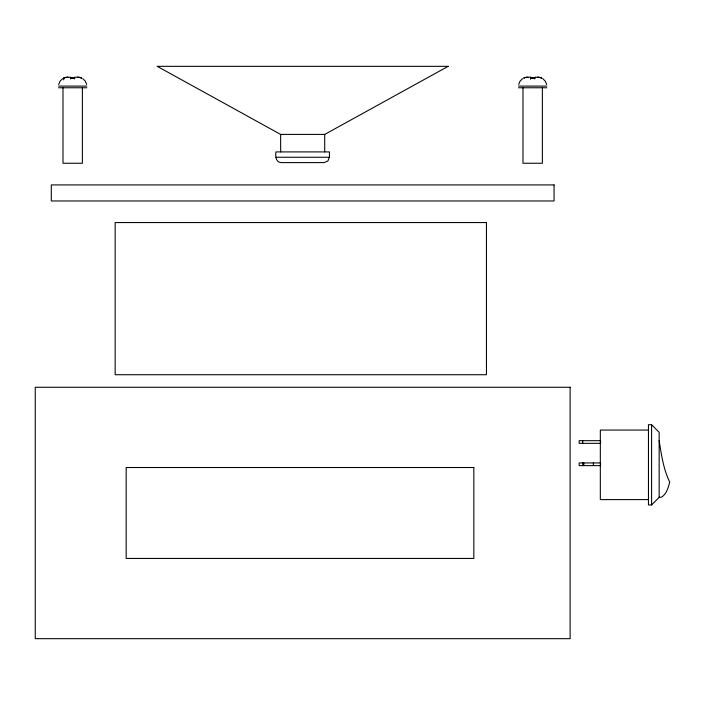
<?xml version="1.0" encoding="UTF-8"?>
<svg xmlns="http://www.w3.org/2000/svg" width="705" height="705" viewBox="0 0 705 705"><rect width="100%" height="100%" fill="white"/><g stroke="black" fill="none" stroke-linecap="round" stroke-linejoin="round"><path stroke-width="1.06" d="M530.724 77.215L530.724 78.951L530.724 77.215L527.816 77.215A9.394 9.394 0 0 0 523.815 78.07L523.815 78.026M329.429 157.259L327.86 161.04L324.08 162.608L281.277 162.608C275.796 162.494 275.294 156.034 275.937 151.91L329.429 151.91L329.429 157.259L275.937 157.259M58.718 84.477L60.022 81.234L62.595 78.66M518.713 84.477L520.008 81.234L522.581 78.66M651.596 504.947L659.157 497.386L659.157 432.288L651.596 424.718L648.459 424.718L648.459 504.947L651.596 504.947L651.596 424.718M448.168 66.332L157.197 66.332L280.634 134.408L324.723 134.408L448.177 66.332M67.83 77.224A9.421 9.421 0 0 0 63.653 78.158A9.121 9.121 0 0 1 64.825 77.7A9.659 9.659 0 0 1 67.883 77.215L70.57 77.215L70.57 78.951M81.551 78.026L81.551 78.096A9.394 9.394 0 0 0 77.55 77.224L74.642 77.215L74.642 78.951M58.568 86.098L86.821 86.098M518.554 86.098L546.798 86.098M58.568 87.764L86.821 87.764M518.554 87.764L546.798 87.764M648.459 430.068L600.325 430.068L600.325 499.598L648.459 499.598M659.157 497.236L661.255 497.236C666.666 494.302 668.155 487.587 669.75 482.132C663.405 469.195 661.378 454.681 659.157 440.59M542.771 78.66L545.344 81.234L546.648 84.477M82.785 78.66L85.358 81.234L86.653 84.477M280.634 134.408L280.669 151.91M593.407 462.938L593.407 465.617M583.802 462.938L583.802 465.617M582.709 440.678L582.709 443.348M582.709 462.938L582.709 465.617M542.374 87.764L542.374 163.252L522.978 163.252L522.978 87.764M541.713 78.105L541.713 78.176A9.421 9.421 0 0 0 537.536 77.224L534.795 77.215L534.795 78.951M324.697 134.408L324.697 151.91M82.388 87.764L82.388 163.252L62.992 163.252L62.992 87.764M63.661 78.105L63.661 79.85M534.795 78.176A18.815 18.815 0 0 0 530.724 78.149A19.247 19.247 0 0 1 534.795 78.105M541.713 78.176A9.121 9.121 0 0 0 540.541 77.7A9.659 9.659 0 0 0 537.483 77.215M523.815 78.088A9.509 9.509 0 0 1 527.869 77.224M70.57 78.176A18.815 18.815 0 0 1 74.642 78.149A19.247 19.247 0 0 0 70.57 78.105M77.497 77.224A9.509 9.509 0 0 1 81.551 78.088M554.068 184.922L51.298 184.922L51.298 200.969L554.068 200.969L554.068 184.922M486.459 222.56L115.153 222.56L115.153 374.725L486.459 374.725L486.459 222.56M570.116 387.274L35.25 387.274L35.25 638.668L570.116 638.668L570.116 387.274M600.563 440.678L579.184 440.678L579.166 443.348L600.563 443.348L600.563 440.678M600.563 462.938L579.184 462.938L579.166 465.617L600.563 465.617L600.563 462.938M473.839 467.512L126.177 467.512L126.177 558.439L473.839 558.439L473.839 467.512"/></g></svg>
